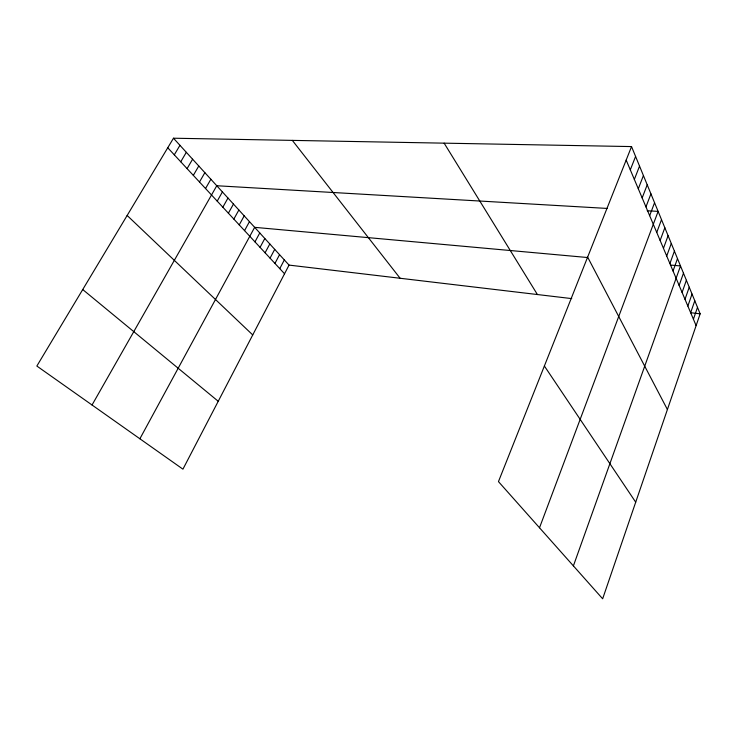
<?xml version="1.0" encoding="UTF-8"?>
<svg xmlns="http://www.w3.org/2000/svg" width="737" height="737" viewBox="0 0 737 737"><rect width="100%" height="100%" fill="white"/><g stroke="black" fill="none" stroke-linecap="round" stroke-linejoin="round"><path stroke-width="1.11" d="M631.535 146.58L700.15 313.824L602.654 598.785L498.461 481.611L631.535 146.58L173.481 138.215L36.85 366.04L182.933 469.165L289.051 265.099L571.737 298.605M693.416 319.213L697.497 307.357M690.661 312.691L694.788 300.76M687.851 306.058L692.034 294.054M684.995 299.305L689.233 287.218M682.093 292.423L686.377 280.263M679.127 285.412L683.475 273.178M573.395 565.887L680.509 265.956L670.421 265.044M673.038 270.995L677.496 258.604M669.905 263.579L674.419 251.105M666.709 256.025L671.287 243.468M663.457 248.314L668.091 235.683M660.14 240.465L664.838 227.742M656.75 232.45L661.513 219.654M539.512 527.775L658.132 211.39L647.206 210.754M649.666 215.674L654.567 202.712M645.953 206.904L650.928 193.849M642.167 197.94L647.215 184.794M638.297 188.783L643.419 175.544M634.345 179.423L639.55 166.101M630.301 169.86L635.589 156.447M279.774 268.637L284.335 259.921M274.947 263.422L279.553 254.67M270.055 258.143L274.708 249.355M265.09 252.791L269.797 243.965M260.06 247.365L264.813 238.493M254.965 241.865L259.774 232.956M139.883 438.773L254.652 227.337L587.453 257.517M244.555 230.635L249.465 221.644M239.239 224.905L244.205 215.867M233.85 219.082L238.871 210.008M228.387 213.186L233.463 204.075M222.841 207.208L227.982 198.05M217.212 201.137L222.408 191.933M92.042 405L216.77 185.742L607.297 208.442M205.54 188.543L210.865 179.257M199.478 182.002L204.868 172.679M193.334 175.369L198.778 165.991M187.087 168.626L192.606 159.21M180.74 161.781L186.323 152.319M174.291 154.834L179.957 145.318M690.56 312.691L700.15 313.824M82.728 289.549L218.235 401.278M127.151 215.471L252.736 334.939M167.75 147.769L284.546 273.777M173.481 138.215L289.051 265.099M292.331 140.38L400.127 278.273M544.385 366.013L635.709 502.183M444.135 143.153L537.411 294.542M587.638 257.102L667.409 409.532M626.174 160.076L696.115 325.616"/></g></svg>
